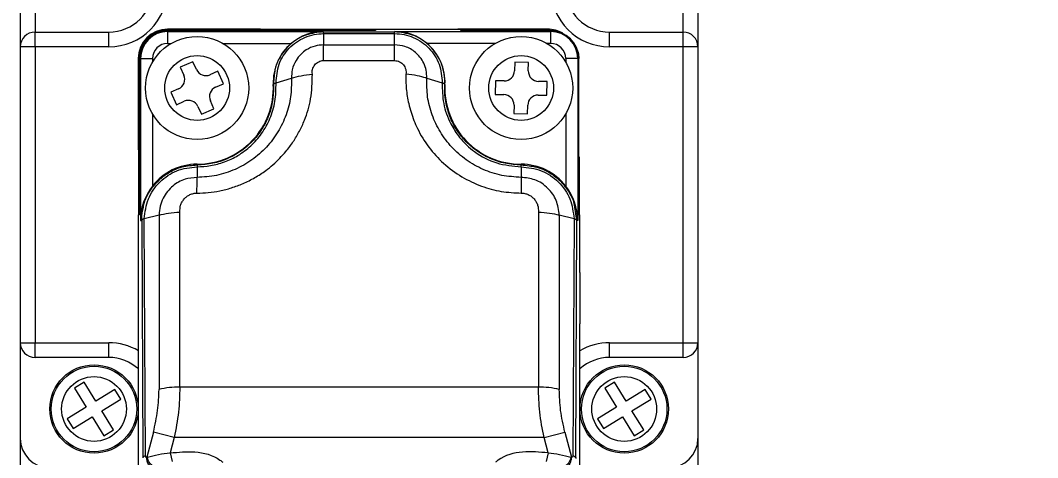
# Model space of a CAD drawing. Header units: inches. Extents: x 0.2 to 16.3, y 0.2 to 11.5.
# Drawn here: x 1.282 to 2.642, y 7.38 to 7.965 of the extents above; entities that cross this region are included whole.
import ezdxf

# ---------------------------------------------------------------- set-up
doc = ezdxf.new("R2010")
doc.units = ezdxf.units.IN
doc.header["$MEASUREMENT"] = 0
doc.linetypes.add('CENTERX2', pattern=[0.8, 0.5, -0.1, 0.1, -0.1])
doc.layers.add('CENTER_LINE', color=7, linetype='CENTERX2')
doc.styles.add('SLDTEXTSTYLE0', font='TXT', dxfattribs={"width": 0.7})
doc.dimstyles.new('SLDDIMSTYLE2', dxfattribs={"dimtxt": 0.15748, "dimasz": 0.13, "dimexe": 0, "dimexo": 0.0625, "dimgap": 0.03937, "dimtad": 0, "dimtih": 1, "dimtoh": 1, "dimdec": 3, "dimrnd": 1e-09, "dimdsep": 46, "dimtxsty": 'SLDTEXTSTYLE0', "dimsah": 1, "dimcen": 0, "dimadec": 0, "dimazin": 2, "dimtol": 1, "dimtp": 0.003937, "dimtm": 0.003937, "dimtfac": 1, "dimtdec": 3, "dimtmove": 0, "dimatfit": 3, "dimfxl": 1, "dimfrac": 2, "dimtolj": 1, "dimarcsym": 0})

# ---------------------------------------------------------------- blocks, each defined once
blk = doc.blocks.new('_D_3')
at = {"layer": 'CENTER_LINE'}
for p, q in [((3.8104, 8.96), (2.0948, 8.96)), ((4.1636, 7.23), (3.8104, 8.96)), ((4.1911, 7.095), (4.1636, 7.23)), ((4.1911, 7.095), (4.2411, 6.8501))]:
    blk.add_line(p, q, dxfattribs=at)
for points in [[(4.1636, 7.23), (4.1572, 7.3614), (4.118, 7.3534)], [(4.1911, 7.095), (4.1975, 6.9636), (4.2367, 6.9716)]]:
    blk.add_solid(points, dxfattribs=at)
at = {"layer": 'CENTER_LINE', "attachment_point": 1, "style": 'SLDTEXTSTYLE0'}
for s, insert, char_height in [('%%c', (2.0948, 9.163), 0.15748), ('HOLE', (3.2582, 9.163), 0.15748), ('0.138', (2.2692, 9.163), 0.15748), ('±0.004', (2.8131, 9.1099), 0.11024)]:
    blk.add_mtext(s, dxfattribs=dict(at, insert=insert, char_height=char_height))

msp = doc.modelspace()

# ---------------------------------------------------------------- linework, layer by layer
at = {"color": 7, "linetype": 'Continuous', "lineweight": 18}
for p, q in [((1.2822, 7.9294), (1.2822, 8.1342)), ((1.3018, 8.1342), (1.3018, 7.9491)), ((2.168, 7.9491), (2.168, 8.1342)), ((2.1877, 8.1342), (2.1877, 7.9294)), ((1.3018, 7.9491), (1.4003, 7.9491)), ((1.3018, 7.9294), (1.3018, 7.9491)), ((1.4003, 7.9294), (1.4003, 7.9491)), ((1.603, 7.9531), (1.479, 7.9531)), ((1.603, 7.9522), (1.479, 7.9522)), ((1.479, 7.9512), (1.479, 7.95)), ((1.7566, 7.9512), (1.479, 7.9512)), ((1.479, 7.95), (1.6875, 7.95)), ((1.479, 7.95), (1.479, 7.9339)), ((1.603, 7.9522), (1.603, 7.9531)), ((1.7566, 7.9525), (1.603, 7.9525)), ((1.603, 7.9522), (1.603, 7.9522)), ((1.6875, 7.9495), (1.6875, 7.95)), ((1.6875, 7.9495), (1.7823, 7.9495)), ((1.6875, 7.9471), (1.6875, 7.9321)), ((1.6875, 7.9471), (1.7823, 7.9471)), ((1.7566, 7.9528), (1.7566, 7.9512)), ((1.8707, 7.9528), (1.7566, 7.9528)), ((1.7823, 7.9495), (1.7823, 7.95)), ((1.7823, 7.95), (1.9908, 7.95)), ((1.7823, 7.9321), (1.7823, 7.9471)), ((1.867, 7.9528), (1.867, 7.9531)), ((1.9869, 7.9531), (1.867, 7.9531)), ((1.8707, 7.9512), (1.8707, 7.9528)), ((1.9908, 7.9513), (1.8707, 7.9513)), ((1.8707, 7.9512), (1.9908, 7.9512)), ((1.9908, 7.9512), (1.9908, 7.95)), ((1.9908, 7.95), (1.9908, 7.9339)), ((2.0696, 7.9294), (2.0696, 7.9491)), ((2.0696, 7.9491), (2.168, 7.9491)), ((2.168, 7.9294), (2.168, 7.9491)), ((1.3018, 7.9294), (1.2822, 7.9294)), ((1.2822, 7.5338), (1.2822, 7.9294)), ((1.3018, 7.9294), (1.3018, 7.5338)), ((1.4003, 7.9294), (1.3018, 7.9294)), ((1.479, 7.9339), (1.4837, 7.9339)), ((1.5531, 7.9339), (1.6442, 7.9339)), ((1.6875, 7.9321), (1.7823, 7.9321)), ((1.9167, 7.9339), (1.8256, 7.9339)), ((1.9908, 7.9339), (1.9861, 7.9339)), ((2.168, 7.9294), (2.0696, 7.9294)), ((2.168, 7.5338), (2.168, 7.9294)), ((2.1877, 7.9294), (2.168, 7.9294)), ((2.1877, 7.9294), (2.1877, 7.5338)), ((1.4396, 7.9137), (1.4396, 7.7917)), ((1.4406, 7.7899), (1.4406, 7.9138)), ((1.4416, 7.705), (1.4416, 7.9138)), ((1.4416, 7.9138), (1.4428, 7.9138)), ((1.4428, 7.9138), (1.4428, 7.6972)), ((1.4428, 7.9138), (1.4589, 7.9138)), ((1.4589, 7.9138), (1.4589, 7.9091)), ((2.027, 7.9138), (2.011, 7.9138)), ((2.011, 7.9138), (2.011, 7.9091)), ((2.027, 7.9138), (2.027, 7.6972)), ((2.0283, 7.9138), (2.027, 7.9138)), ((2.0283, 7.705), (2.0283, 7.9138)), ((2.0284, 7.782), (2.0284, 7.9138)), ((1.5127, 7.9096), (1.4959, 7.9021)), ((1.4959, 7.9021), (1.5006, 7.8916)), ((1.5174, 7.8991), (1.5127, 7.9096)), ((1.6874, 7.9111), (1.7824, 7.9111)), ((1.9428, 7.909), (1.9426, 7.8975)), ((1.9612, 7.9087), (1.9428, 7.909)), ((1.961, 7.8972), (1.9612, 7.9087)), ((1.5461, 7.8969), (1.5356, 7.8922)), ((1.5536, 7.8801), (1.5461, 7.8969)), ((1.6239, 7.8812), (1.6445, 7.8875)), ((1.8254, 7.8875), (1.8459, 7.8812)), ((1.4937, 7.8734), (1.4832, 7.8687)), ((1.5431, 7.8754), (1.5536, 7.8801)), ((1.6202, 7.8792), (1.6204, 7.8792)), ((1.6204, 7.8823), (1.6204, 7.8792)), ((1.6204, 7.8792), (1.6206, 7.8744)), ((1.8494, 7.8792), (1.8497, 7.8792)), ((1.9171, 7.8841), (1.9169, 7.8658)), ((1.9286, 7.8839), (1.9171, 7.8841)), ((1.986, 7.8831), (1.9746, 7.8832)), ((1.9858, 7.8647), (1.986, 7.8831)), ((1.4832, 7.8687), (1.4907, 7.852)), ((1.9169, 7.8658), (1.9283, 7.8656)), ((1.9743, 7.8649), (1.9858, 7.8647)), ((1.4907, 7.852), (1.5012, 7.8566)), ((1.5194, 7.8497), (1.5241, 7.8392)), ((1.5241, 7.8392), (1.5408, 7.8467)), ((1.5408, 7.8467), (1.5361, 7.8572)), ((1.9419, 7.8516), (1.9417, 7.8401)), ((1.9601, 7.8398), (1.9603, 7.8513)), ((1.4589, 7.8397), (1.4589, 7.7433)), ((1.9417, 7.8401), (1.9601, 7.8398)), ((2.011, 7.8397), (2.011, 7.7433)), ((1.4406, 7.7917), (1.4396, 7.7917)), ((1.4404, 7.705), (1.4404, 7.7899)), ((1.4406, 7.7899), (1.4404, 7.7899)), ((2.0294, 7.782), (2.0284, 7.782)), ((2.0294, 7.705), (2.0294, 7.782)), ((1.509, 7.77), (1.509, 7.77)), ((1.5184, 7.7715), (1.5184, 7.7725)), ((1.5184, 7.7691), (1.5184, 7.7549)), ((1.9514, 7.7725), (1.9514, 7.7715)), ((1.9514, 7.7691), (1.9514, 7.7549)), ((1.44, 6.9689), (1.44, 7.705)), ((1.4416, 7.705), (1.44, 7.705)), ((1.4428, 7.6972), (1.4443, 7.6972)), ((1.4443, 7.6972), (1.4458, 7.3801)), ((1.4675, 7.7044), (1.4477, 7.6994)), ((1.4492, 7.3823), (1.4477, 7.6994)), ((1.4675, 7.7044), (1.4675, 7.4714)), ((1.4953, 7.4744), (1.4953, 7.7085)), ((1.9745, 7.7084), (1.9745, 7.4744)), ((2.0024, 7.7044), (2.0024, 7.4714)), ((2.0221, 7.6994), (2.0024, 7.7044)), ((2.0221, 7.6994), (2.0206, 7.3823)), ((2.0256, 7.6972), (2.0241, 7.3801)), ((2.027, 7.6972), (2.0256, 7.6972)), ((2.03, 7.705), (2.0283, 7.705)), ((2.03, 7.6275), (2.03, 7.705)), ((2.03, 7.6275), (2.0302, 7.6275)), ((2.0302, 7.559), (2.0302, 7.6275)), ((2.0302, 7.559), (2.03, 7.559)), ((2.03, 6.9689), (2.03, 7.559)), ((1.2822, 7.5338), (1.3018, 7.5338)), ((1.2822, 7.4058), (1.2822, 7.5338)), ((1.3018, 7.5338), (1.4003, 7.5338)), ((1.3018, 7.5141), (1.3018, 7.5338)), ((1.4003, 7.5141), (1.4003, 7.5338)), ((2.0696, 7.5141), (2.0696, 7.5338)), ((2.0696, 7.5338), (2.168, 7.5338)), ((2.168, 7.5141), (2.168, 7.5338)), ((2.168, 7.5338), (2.1877, 7.5338)), ((2.1877, 7.5338), (2.1877, 7.4058)), ((1.4003, 7.5141), (1.3018, 7.5141)), ((2.168, 7.5141), (2.0696, 7.5141)), ((1.3674, 7.481), (1.3547, 7.4732)), ((1.3831, 7.4555), (1.3674, 7.481)), ((2.0761, 7.481), (2.0633, 7.4732)), ((2.0917, 7.4555), (2.0761, 7.481)), ((1.3547, 7.4732), (1.3703, 7.4477)), ((1.4086, 7.4711), (1.3831, 7.4555)), ((1.4164, 7.4584), (1.4086, 7.4711)), ((1.9745, 7.4744), (1.4953, 7.4744)), ((2.0633, 7.4732), (2.079, 7.4477)), ((2.1172, 7.4711), (2.0917, 7.4555)), ((2.125, 7.4584), (2.1172, 7.4711)), ((1.3909, 7.4427), (1.4164, 7.4584)), ((2.0995, 7.4427), (2.125, 7.4584)), ((1.3703, 7.4477), (1.3448, 7.432)), ((1.4065, 7.4172), (1.3909, 7.4427)), ((2.079, 7.4477), (2.0534, 7.432)), ((2.1152, 7.4172), (2.0995, 7.4427)), ((1.3448, 7.432), (1.3526, 7.4193)), ((1.3526, 7.4193), (1.3781, 7.4349)), ((1.3781, 7.4349), (1.3937, 7.4094)), ((2.0534, 7.432), (2.0613, 7.4193)), ((2.0613, 7.4193), (2.0868, 7.4349)), ((2.0868, 7.4349), (2.1024, 7.4094)), ((1.3937, 7.4094), (1.4065, 7.4172)), ((1.46, 7.4143), (1.4512, 7.3806)), ((1.4878, 7.4071), (1.46, 7.4143)), ((1.982, 7.4071), (2.0099, 7.4143)), ((2.0099, 7.4143), (2.0186, 7.3806)), ((2.1024, 7.4094), (2.1152, 7.4172)), ((1.2822, 7.3586), (1.2822, 7.4058)), ((1.4878, 7.4071), (1.4825, 7.3865)), ((1.982, 7.4071), (1.4878, 7.4071)), ((1.9874, 7.3865), (1.982, 7.4071)), ((2.1877, 7.4058), (2.1877, 7.3586)), ((1.4825, 7.3865), (1.4849, 7.3749)), ((1.9874, 7.3865), (1.9849, 7.3749)), ((1.4512, 7.3806), (1.4519, 7.3807)), ((2.0186, 7.3806), (2.0179, 7.3807)), ((2.0241, 7.3801), (2.0254, 7.3801))]:
    msp.add_line(p, q, dxfattribs=at)
at = {"color": 8, "linetype": 'Continuous', "lineweight": 18}
for p, q in [((1.9908, 7.9512), (1.9908, 7.9513)), ((1.4416, 7.9137), (1.4406, 7.9138)), ((2.0284, 7.9138), (2.0283, 7.9138)), ((1.622, 7.8951), (1.6204, 7.8823)), ((2.0228, 7.715), (2.0256, 7.6972))]:
    msp.add_line(p, q, dxfattribs=at)
at = {"color": 7, "linetype": 'Continuous', "lineweight": 18}
for centre, radius in [((1.5184, 7.8744), 0.0689), ((1.9514, 7.8744), 0.0689), ((1.5184, 7.8744), 0.0433), ((1.9514, 7.8744), 0.0433), ((1.3806, 7.4452), 0.0591), ((1.3806, 7.4452), 0.0571), ((2.0892, 7.4452), 0.0591), ((2.0892, 7.4452), 0.0571), ((1.3806, 7.4452), 0.0433), ((2.0892, 7.4452), 0.0433)]:
    msp.add_circle(centre, radius, dxfattribs=at)
for centre, radius, start, end in [((1.4003, 8.0082), 0.0787, 270, 0), ((1.4003, 8.0082), 0.0591, 270, 0), ((2.0696, 8.0082), 0.0787, 180, 270), ((2.0696, 8.0082), 0.0591, 180, 270), ((1.3018, 7.9294), 0.0197, 90, 180), ((1.479, 7.9137), 0.0394, 90, 180), ((1.479, 7.9138), 0.0374, 90, 180), ((1.479, 7.9138), 0.0362, 90, 180), ((1.9869, 7.9137), 0.0394, 59.4097, 90), ((1.9908, 7.9138), 0.0374, 0, 90), ((1.9908, 7.9138), 0.0362, 0, 90), ((2.168, 7.9294), 0.0197, 0, 90), ((1.479, 7.9138), 0.0202, 90, 180), ((1.6875, 7.8823), 0.0674, 129.9741, 182.6659), ((1.7823, 7.8823), 0.0674, 357.3341, 50.0259), ((1.9908, 7.9138), 0.0202, 0, 90), ((1.53, 7.9048), 0.0138, 204.1047, 294.1047), ((1.488, 7.886), 0.0138, 294.1047, 24.1047), ((1.9288, 7.8977), 0.0138, 269.1229, 359.1229), ((1.9748, 7.897), 0.0138, 179.1229, 269.1229), ((1.5184, 7.8744), 0.1019, 270, 2.6659), ((1.5487, 7.8628), 0.0138, 114.1047, 204.1047), ((1.9514, 7.8744), 0.1019, 177.3341, 270), ((1.9281, 7.8518), 0.0138, 359.1229, 89.1229), ((1.9741, 7.8511), 0.0138, 89.1229, 179.1229), ((1.5068, 7.8441), 0.0138, 24.1047, 114.1047), ((1.5184, 7.6972), 0.0753, 90, 142.2583), ((1.9514, 7.6972), 0.0753, 37.7417, 90), ((1.3018, 7.5338), 0.0197, 180, 270), ((2.168, 7.5338), 0.0197, 270, 0), ((1.4003, 7.455), 0.0591, 47.7408, 90), ((2.0696, 7.455), 0.0591, 90, 132.0792), ((1.4937, 7.3579), 0.1165, 89.2196, 103.0186), ((1.9761, 7.3579), 0.1165, 76.9814, 90.7804), ((1.3215, 7.4058), 0.0394, 180, 270), ((2.1483, 7.4058), 0.0394, 270, 0), ((1.4494, 7.3781), 0.00419, 92.8684, 151.1559), ((2.0204, 7.3781), 0.00419, 28.8451, 87.1312)]:
    msp.add_arc(centre, radius, start, end, dxfattribs=at)
at = {"color": 8, "linetype": 'Continuous', "lineweight": 18}
for centre, start, end in [((1.4003, 7.455), 59.7109, 90), ((2.0696, 7.455), 90, 120.1734)]:
    msp.add_arc(centre, 0.0787, start, end, dxfattribs=at)
at = {"color": 7, "linetype": 'Continuous', "lineweight": 18}
for centre, major_axis, start_param, end_param in [((1.6875, 7.8834), (0, 0.0665), 0, 0.708773), ((1.7823, 7.8834), (0, 0.0665), 5.574412, 6.283185), ((1.5171, 7.6972), (0.0743, 0), 2.472305, 3.141593), ((1.9527, 7.6972), (0.0743, 0), 0, 0.669288)]:
    msp.add_ellipse(centre, major_axis=major_axis, ratio=0.999853, start_param=start_param, end_param=end_param, dxfattribs=at)
for points, knots in [([(1.4406, 7.9138), (1.441, 7.9181), (1.4419, 7.9267), (1.4485, 7.9382), (1.4583, 7.9469), (1.469, 7.9515), (1.4762, 7.952), (1.479, 7.9522)], [0, 0, 0, 0, 0.214703, 0.429407, 0.644092, 0.858769, 1, 1, 1, 1]), ([(1.6875, 7.9495), (1.6794, 7.9487), (1.663, 7.9469), (1.6419, 7.9336), (1.629, 7.9167), (1.6229, 7.9034), (1.6222, 7.8967), (1.622, 7.8951)], [0, 0, 0, 0, 0.261145, 0.531603, 0.781531, 0.947839, 1, 1, 1, 1]), ([(1.6239, 7.8812), (1.6246, 7.8897), (1.6259, 7.9067), (1.6381, 7.9251), (1.651, 7.9362), (1.6623, 7.9423), (1.6746, 7.9463), (1.6832, 7.9468), (1.6875, 7.9471)], [0, 0, 0, 0, 0.249328, 0.498429, 0.623734, 0.74892, 0.874188, 1, 1, 1, 1]), ([(1.8482, 7.8952), (1.8481, 7.8958), (1.8469, 7.9019), (1.842, 7.9155), (1.8284, 7.9333), (1.807, 7.9469), (1.7905, 7.9487), (1.7823, 7.9495)], [0, 0, 0, 0, 0.019748, 0.204658, 0.465549, 0.736715, 1, 1, 1, 1]), ([(1.7823, 7.9471), (1.7866, 7.9468), (1.7952, 7.9463), (1.8075, 7.9423), (1.8188, 7.9362), (1.8317, 7.9251), (1.8439, 7.9067), (1.8453, 7.8897), (1.8459, 7.8812)], [0, 0, 0, 0, 0.125761, 0.251022, 0.376238, 0.501616, 0.75075, 1, 1, 1, 1]), ([(1.9908, 7.9513), (1.9952, 7.9513), (1.9999, 7.9512), (2.0038, 7.9489), (2.0041, 7.9487)], [0, 0, 0, 0, 0.926341, 1, 1, 1, 1]), ([(1.6875, 7.9321), (1.6836, 7.9318), (1.6754, 7.9311), (1.665, 7.9263), (1.6565, 7.9194), (1.6497, 7.9106), (1.645, 7.8996), (1.6446, 7.8913), (1.6445, 7.8875)], [0, 0, 0, 0, 0.167736, 0.352143, 0.487172, 0.638974, 0.831837, 1, 1, 1, 1]), ([(1.8254, 7.8875), (1.8252, 7.891), (1.825, 7.8979), (1.8216, 7.9075), (1.8166, 7.9156), (1.8087, 7.9239), (1.7971, 7.9307), (1.787, 7.9317), (1.7823, 7.9321)], [0, 0, 0, 0, 0.1558575, 0.3009533, 0.4379236, 0.5671246, 0.799357, 1, 1, 1, 1]), ([(2.0257, 7.9263), (2.0264, 7.9249), (2.0282, 7.921), (2.0283, 7.9166), (2.0284, 7.9138)], [0, 0, 0, 0, 0.355199, 1, 1, 1, 1]), ([(1.6724, 7.8929), (1.6723, 7.894), (1.672, 7.8961), (1.6726, 7.8993), (1.6737, 7.9025), (1.6755, 7.9054), (1.6779, 7.9078), (1.6808, 7.9096), (1.684, 7.9109), (1.6863, 7.911), (1.6874, 7.9111)], [0, 0, 0, 0, 0.11782, 0.242931, 0.371062, 0.499161, 0.624773, 0.752597, 0.87771, 1, 1, 1, 1]), ([(1.7824, 7.9111), (1.7835, 7.911), (1.7858, 7.9108), (1.789, 7.9096), (1.7919, 7.9078), (1.7943, 7.9054), (1.7961, 7.9025), (1.7972, 7.8994), (1.7978, 7.8961), (1.7975, 7.894), (1.7974, 7.8929)], [0, 0, 0, 0, 0.120683, 0.247152, 0.372056, 0.500257, 0.625655, 0.756459, 0.880216, 1, 1, 1, 1]), ([(1.5182, 7.7339), (1.5233, 7.734), (1.5335, 7.7342), (1.549, 7.7367), (1.5645, 7.7407), (1.5803, 7.7466), (1.5957, 7.7543), (1.609, 7.7629), (1.6199, 7.7717), (1.6289, 7.7803), (1.6381, 7.7905), (1.6471, 7.8025), (1.6553, 7.8165), (1.6619, 7.8308), (1.6668, 7.8453), (1.6718, 7.8657), (1.6722, 7.8818), (1.6724, 7.8929)], [0, 0, 0, 0, 0.060235, 0.121547, 0.186565, 0.252318, 0.32267, 0.392872, 0.442647, 0.492629, 0.543146, 0.609312, 0.67526, 0.741717, 0.80245, 0.863246, 1, 1, 1, 1]), ([(1.6445, 7.8875), (1.6444, 7.8792), (1.6444, 7.8626), (1.6379, 7.8382), (1.6271, 7.8152), (1.6116, 7.7948), (1.5922, 7.7776), (1.5695, 7.7649), (1.5445, 7.7565), (1.5271, 7.7554), (1.5184, 7.7549)], [0, 0, 0, 0, 0.1235842, 0.2487262, 0.3737983, 0.4992067, 0.6244384, 0.7497958, 0.8754316, 1, 1, 1, 1]), ([(1.6445, 7.8875), (1.6485, 7.8887), (1.6567, 7.891), (1.6672, 7.8923), (1.6724, 7.8929)], [0, 0, 0, 0, 0.50013, 1, 1, 1, 1]), ([(1.7974, 7.8929), (1.7974, 7.8864), (1.7974, 7.8732), (1.8003, 7.8562), (1.8041, 7.8421), (1.808, 7.831), (1.8151, 7.8149), (1.8273, 7.7948), (1.8474, 7.7729), (1.8713, 7.7552), (1.8976, 7.7428), (1.9245, 7.7352), (1.9426, 7.7343), (1.9516, 7.7339)], [0, 0, 0, 0, 0.080704, 0.163024, 0.211581, 0.259857, 0.308115, 0.427315, 0.545979, 0.667979, 0.784306, 0.893236, 1, 1, 1, 1]), ([(1.8254, 7.8875), (1.8249, 7.8876), (1.8213, 7.8888), (1.8124, 7.8911), (1.8026, 7.8923), (1.7974, 7.8929)], [0, 0, 0, 0, 0.0573832, 0.5007192, 1, 1, 1, 1]), ([(1.9514, 7.7549), (1.9427, 7.7555), (1.9253, 7.7565), (1.9003, 7.7648), (1.8776, 7.7776), (1.8582, 7.7947), (1.8427, 7.8152), (1.8319, 7.8381), (1.8254, 7.8626), (1.8254, 7.8792), (1.8254, 7.8875)], [0, 0, 0, 0, 0.124691, 0.250146, 0.375426, 0.500837, 0.625995, 0.751307, 0.876449, 1, 1, 1, 1]), ([(1.5184, 7.7691), (1.5244, 7.7694), (1.5368, 7.77), (1.5554, 7.7751), (1.5737, 7.7839), (1.5908, 7.7967), (1.6055, 7.8134), (1.6166, 7.8336), (1.6237, 7.8567), (1.6238, 7.8729), (1.6239, 7.8812)], [0, 0, 0, 0, 0.10102, 0.209221, 0.324285, 0.446028, 0.574634, 0.7099, 0.851901, 1, 1, 1, 1]), ([(1.6206, 7.8744), (1.6203, 7.8679), (1.6196, 7.8548), (1.6138, 7.8355), (1.6047, 7.8178), (1.5941, 7.8046), (1.5844, 7.7955), (1.5736, 7.7873), (1.559, 7.7793), (1.5394, 7.7728), (1.5255, 7.7719), (1.5184, 7.7715)], [0, 0, 0, 0, 0.125745, 0.25123, 0.384795, 0.501655, 0.567479, 0.631015, 0.751263, 0.872159, 1, 1, 1, 1]), ([(1.6204, 7.8792), (1.6205, 7.8793), (1.6206, 7.8797), (1.6213, 7.8803), (1.6224, 7.8808), (1.6234, 7.881), (1.6239, 7.8812)], [0, 0, 0, 0, 0.247686, 0.500027, 0.752355, 1, 1, 1, 1]), ([(1.8459, 7.8812), (1.8461, 7.8719), (1.8464, 7.8532), (1.8554, 7.8284), (1.8696, 7.8064), (1.8896, 7.7873), (1.918, 7.7722), (1.9403, 7.7701), (1.9514, 7.7691)], [0, 0, 0, 0, 0.165533, 0.335366, 0.46358, 0.624197, 0.813309, 1, 1, 1, 1]), ([(1.8494, 7.8792), (1.8493, 7.8794), (1.8491, 7.8799), (1.848, 7.8805), (1.8469, 7.8809), (1.8462, 7.8811), (1.8459, 7.8812)], [0, 0, 0, 0, 0.3750968, 0.6707688, 0.8788018, 1, 1, 1, 1]), ([(1.9514, 7.7715), (1.9442, 7.772), (1.9299, 7.7728), (1.9097, 7.7797), (1.8914, 7.7901), (1.876, 7.8038), (1.8634, 7.8204), (1.8562, 7.8356), (1.8522, 7.8488), (1.85, 7.8596), (1.8491, 7.87), (1.8493, 7.8768), (1.8494, 7.8792)], [0, 0, 0, 0, 0.126294, 0.248663, 0.370087, 0.498036, 0.617487, 0.748454, 0.805475, 0.874075, 0.955183, 1, 1, 1, 1]), ([(1.4466, 7.715), (1.4467, 7.7158), (1.448, 7.725), (1.4557, 7.7385), (1.4684, 7.7529), (1.4821, 7.7627), (1.4988, 7.77), (1.5116, 7.771), (1.5184, 7.7715)], [0, 0, 0, 0, 0.023377, 0.284963, 0.454083, 0.610185, 0.794428, 1, 1, 1, 1]), ([(1.4477, 7.6994), (1.4489, 7.7085), (1.4512, 7.7267), (1.4674, 7.7497), (1.4907, 7.7659), (1.5091, 7.768), (1.5184, 7.7691)], [0, 0, 0, 0, 0.249805, 0.499421, 0.749356, 1, 1, 1, 1]), ([(1.5184, 7.7715), (1.5184, 7.7714), (1.5184, 7.7711), (1.5184, 7.7698), (1.5184, 7.7691)], [0, 0, 0, 0, 0.497258, 1, 1, 1, 1]), ([(1.9514, 7.7691), (1.9514, 7.7698), (1.9514, 7.7711), (1.9514, 7.7714), (1.9514, 7.7715)], [0, 0, 0, 0, 0.502742, 1, 1, 1, 1]), ([(1.9514, 7.7715), (1.9585, 7.7709), (1.9732, 7.7697), (1.9913, 7.7608), (2.0051, 7.7494), (2.015, 7.7364), (2.0216, 7.7245), (2.0226, 7.7167), (2.0228, 7.715)], [0, 0, 0, 0, 0.213112, 0.447815, 0.598568, 0.757367, 0.948269, 1, 1, 1, 1]), ([(1.9514, 7.7691), (1.9607, 7.768), (1.9791, 7.7659), (2.0024, 7.7497), (2.0187, 7.7267), (2.0209, 7.7085), (2.0221, 7.6994)], [0, 0, 0, 0, 0.2502245, 0.5000044, 0.7497637, 1, 1, 1, 1]), ([(1.5184, 7.7549), (1.5129, 7.7544), (1.5012, 7.7533), (1.4877, 7.7455), (1.4784, 7.7361), (1.4726, 7.727), (1.4684, 7.7163), (1.4678, 7.7085), (1.4675, 7.7044)], [0, 0, 0, 0, 0.20459, 0.437673, 0.566426, 0.702382, 0.846176, 1, 1, 1, 1]), ([(1.5182, 7.7339), (1.5182, 7.738), (1.5183, 7.7461), (1.5183, 7.752), (1.5184, 7.7549)], [0, 0, 0, 0, 0.497276, 1, 1, 1, 1]), ([(1.9514, 7.7549), (1.9515, 7.752), (1.9515, 7.7461), (1.9516, 7.738), (1.9516, 7.7339)], [0, 0, 0, 0, 0.502722, 1, 1, 1, 1]), ([(2.0024, 7.7044), (2.0015, 7.7112), (1.9999, 7.7244), (1.9898, 7.7386), (1.9793, 7.7471), (1.9674, 7.7533), (1.9577, 7.7543), (1.9514, 7.7549)], [0, 0, 0, 0, 0.256012, 0.50256, 0.638236, 0.766006, 1, 1, 1, 1]), ([(1.4953, 7.7085), (1.4954, 7.7116), (1.4955, 7.7163), (1.4981, 7.7222), (1.5009, 7.7261), (1.5045, 7.7295), (1.5088, 7.7319), (1.5134, 7.7336), (1.5166, 7.7338), (1.5182, 7.7339)], [0, 0, 0, 0, 0.245572, 0.373218, 0.499285, 0.625401, 0.751777, 0.877837, 1, 1, 1, 1]), ([(1.9516, 7.7339), (1.9532, 7.7338), (1.9564, 7.7336), (1.9611, 7.7319), (1.9653, 7.7295), (1.9689, 7.7261), (1.9717, 7.7222), (1.9743, 7.7163), (1.9744, 7.7116), (1.9745, 7.7084)], [0, 0, 0, 0, 0.121784, 0.248137, 0.373872, 0.500587, 0.62603, 0.753831, 1, 1, 1, 1]), ([(1.4477, 7.6994), (1.4474, 7.6993), (1.4463, 7.699), (1.4452, 7.6987), (1.4444, 7.6982), (1.4443, 7.6976), (1.4443, 7.6972)], [0, 0, 0, 0, 0.183981, 0.49927, 0.753248, 1, 1, 1, 1]), ([(1.4675, 7.7044), (1.4715, 7.7054), (1.4797, 7.7074), (1.4901, 7.7081), (1.4953, 7.7085)], [0, 0, 0, 0, 0.500435, 1, 1, 1, 1]), ([(1.9745, 7.7084), (1.9797, 7.7081), (1.9901, 7.7075), (1.9983, 7.7055), (2.0024, 7.7044)], [0, 0, 0, 0, 0.49864, 1, 1, 1, 1]), ([(2.0221, 7.6994), (2.0226, 7.6992), (2.0236, 7.6989), (2.0247, 7.6987), (2.0253, 7.6982), (2.0255, 7.6975), (2.0256, 7.6973), (2.0256, 7.6972)], [0, 0, 0, 0, 0.249886, 0.499926, 0.747959, 0.907794, 1, 1, 1, 1]), ([(1.46, 7.4143), (1.4622, 7.4239), (1.4665, 7.443), (1.4672, 7.462), (1.4675, 7.4714)], [0, 0, 0, 0, 0.504154, 1, 1, 1, 1]), ([(1.4953, 7.4744), (1.495, 7.4633), (1.4943, 7.441), (1.49, 7.4185), (1.4878, 7.4071)], [0, 0, 0, 0, 0.495576, 1, 1, 1, 1]), ([(1.982, 7.4071), (1.9798, 7.4185), (1.9755, 7.441), (1.9748, 7.4633), (1.9745, 7.4744)], [0, 0, 0, 0, 0.5044166, 1, 1, 1, 1]), ([(2.0099, 7.4143), (2.0077, 7.4239), (2.0033, 7.443), (2.0027, 7.462), (2.0024, 7.4714)], [0, 0, 0, 0, 0.504153, 1, 1, 1, 1]), ([(1.4519, 7.3807), (1.4567, 7.3821), (1.4657, 7.3846), (1.4771, 7.3859), (1.4825, 7.3865)], [0, 0, 0, 0, 0.529808, 1, 1, 1, 1]), ([(1.9874, 7.3865), (1.9927, 7.3859), (2.0041, 7.3846), (2.0131, 7.3821), (2.0179, 7.3807)], [0, 0, 0, 0, 0.470945, 1, 1, 1, 1]), ([(1.4492, 7.3823), (1.4492, 7.3822), (1.4493, 7.3819), (1.4494, 7.3814), (1.4498, 7.3809), (1.4505, 7.3806), (1.451, 7.3806), (1.4512, 7.3806)], [0, 0, 0, 0, 0.105787, 0.213994, 0.459109, 0.727072, 1, 1, 1, 1]), ([(1.4614, 7.3668), (1.4608, 7.3667), (1.4596, 7.3667), (1.4577, 7.3673), (1.4558, 7.3686), (1.4541, 7.3704), (1.4527, 7.3728), (1.4517, 7.3754), (1.4512, 7.3781), (1.4512, 7.3798), (1.4512, 7.3806)], [0, 0, 0, 0, 0.113183, 0.235918, 0.365964, 0.5, 0.634036, 0.764082, 0.886817, 1, 1, 1, 1]), ([(1.4653, 7.368), (1.4647, 7.3678), (1.4637, 7.3675), (1.4617, 7.3677), (1.4594, 7.3686), (1.4572, 7.3704), (1.4551, 7.3727), (1.4535, 7.3754), (1.4524, 7.3782), (1.4521, 7.3799), (1.4519, 7.3807)], [0, 0, 0, 0, 0.110626, 0.23271, 0.363836, 0.5, 0.636164, 0.76729, 0.889374, 1, 1, 1, 1]), ([(2.0179, 7.3807), (2.0178, 7.3799), (2.0174, 7.3782), (2.0163, 7.3754), (2.0147, 7.3727), (2.0126, 7.3704), (2.0104, 7.3686), (2.0082, 7.3677), (2.0062, 7.3675), (2.0051, 7.3678), (2.0046, 7.368)], [0, 0, 0, 0, 0.110626, 0.23271, 0.363836, 0.5, 0.636164, 0.76729, 0.889374, 1, 1, 1, 1]), ([(2.0084, 7.3668), (2.009, 7.3667), (2.0103, 7.3667), (2.0122, 7.3674), (2.0142, 7.3687), (2.0159, 7.3706), (2.0172, 7.373), (2.0181, 7.3756), (2.0186, 7.3782), (2.0186, 7.3798), (2.0186, 7.3806)], [0, 0, 0, 0, 0.118146, 0.244995, 0.37775, 0.512674, 0.645653, 0.772913, 0.891593, 1, 1, 1, 1]), ([(2.0206, 7.3823), (2.0206, 7.3821), (2.0206, 7.3819), (2.0204, 7.3814), (2.02, 7.3809), (2.0193, 7.3806), (2.0188, 7.3806), (2.0186, 7.3806)], [0, 0, 0, 0, 0.107272, 0.216266, 0.463262, 0.73307, 1, 1, 1, 1])]:
    msp.add_open_spline(points, degree=3, knots=knots, dxfattribs=at)
for points in [[(1.6875, 7.9471), (1.6875, 7.9478), (1.6875, 7.9491), (1.6875, 7.9494), (1.6875, 7.9495)], [(1.7823, 7.9471), (1.7823, 7.9478), (1.7823, 7.9491), (1.7823, 7.9494), (1.7823, 7.9495)], [(1.6874, 7.9111), (1.6874, 7.9151), (1.6874, 7.9233), (1.6875, 7.9292), (1.6875, 7.9321)], [(1.7824, 7.9111), (1.7824, 7.9151), (1.7824, 7.9233), (1.7824, 7.9292), (1.7823, 7.9321)]]:
    msp.add_open_spline(points, degree=3, dxfattribs=at)
at = {"color": 8, "linetype": 'Continuous', "lineweight": 18}
for points, knots in [([(1.8494, 7.8792), (1.8494, 7.8824), (1.8495, 7.8878), (1.8486, 7.8931), (1.8482, 7.8952)], [0, 0, 0, 0, 0.605148, 1, 1, 1, 1]), ([(1.4443, 7.6972), (1.4443, 7.6973), (1.4443, 7.6973), (1.4443, 7.6975), (1.4443, 7.6984), (1.4444, 7.7043), (1.4456, 7.71), (1.4466, 7.715)], [0, 0, 0, 0, 0.001181, 0.010701, 0.037347, 0.138471, 1, 1, 1, 1]), ([(1.4825, 7.3865), (1.4934, 7.3875), (1.5159, 7.3897), (1.5412, 7.3835), (1.5514, 7.3749), (1.5526, 7.3739)], [0, 0, 0, 0, 0.45305, 0.936084, 1, 1, 1, 1]), ([(1.9874, 7.3865), (1.9761, 7.3875), (1.9535, 7.3896), (1.9283, 7.3832), (1.9184, 7.3749), (1.9172, 7.3739)], [0, 0, 0, 0, 0.4680424, 0.9360848, 1, 1, 1, 1])]:
    msp.add_open_spline(points, degree=3, knots=knots, dxfattribs=at)

# ---------------------------------------------------------------- dimensions: what is measured, and where the dimension line sits
at = {"layer": 'CENTER_LINE'}
dim = msp.add_diameter_dim_2p(p1=(4.1636, 7.23), p2=(4.1911, 7.095), text='<>HOLE', dimstyle='SLDDIMSTYLE2', dxfattribs=at)
dim.commit()
dim.dimension.update_dxf_attribs({"geometry": '_D_3', "text_midpoint": (2.9214, 9.0715), "dimtype": 163})

doc.saveas('drawing.dxf')
